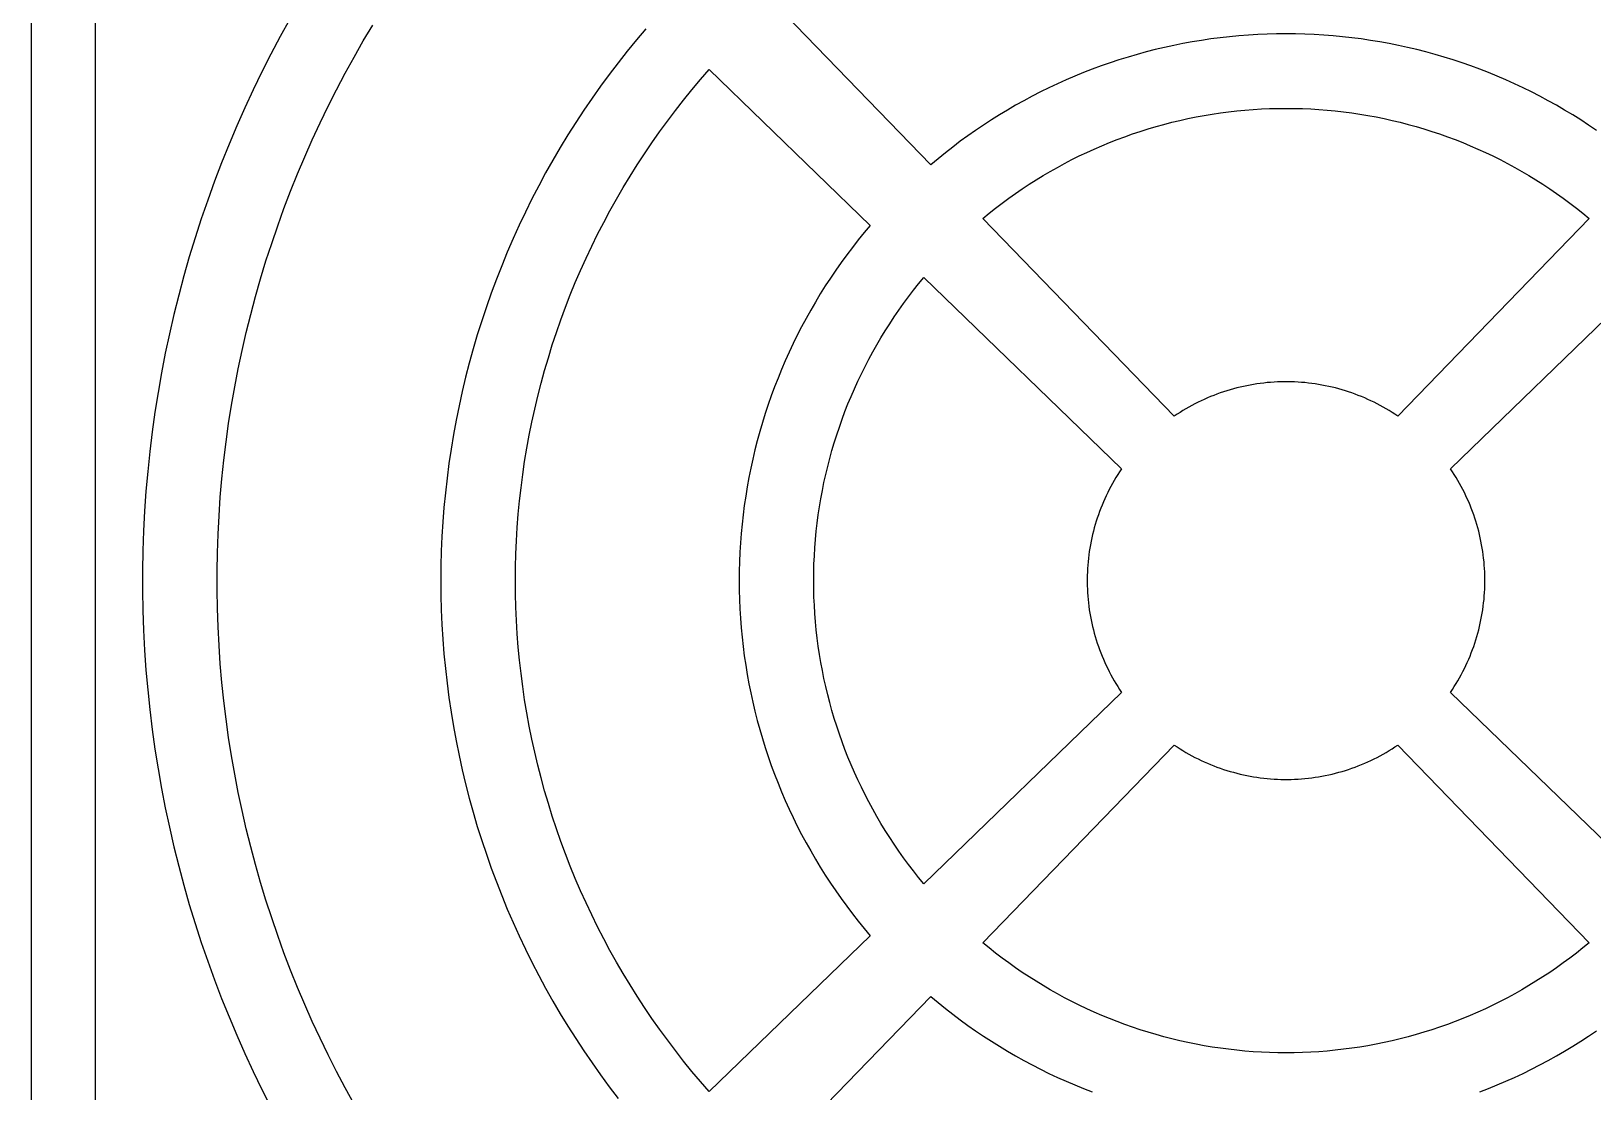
# Model space of a CAD drawing. Header units: metres. Extents: x -3 to 104, y -8 to 202.
# Drawn here: x 0 to 62.8, y 27.2 to 69.9 of the extents above; entities that cross this region are included whole.
import ezdxf

# ---------------------------------------------------------------- set-up
doc = ezdxf.new("R2010")
doc.units = ezdxf.units.M

msp = doc.modelspace()

# ---------------------------------------------------------------- linework, layer by layer
for p, q in [((0, 192.25), (0, 10)), ((2.58301, 20.7041), (2.58301, 74.7939)), ((36.1855, 64.4766), (29.915, 70.9502)), ((10.4043, 70.3398), (10.0176, 69.6387)), ((13.3584, 69.459), (13.7402, 70.0996)), ((24.7275, 69.9541), (24.3457, 69.5039)), ((49.7168, 69.7363), (49.3379, 69.7197)), ((50.0957, 69.7461), (49.7168, 69.7363)), ((50.4746, 69.749), (50.0957, 69.7461)), ((50.8545, 69.7461), (50.4746, 69.749)), ((51.2334, 69.7363), (50.8545, 69.7461)), ((51.6123, 69.7197), (51.2334, 69.7363)), ((10.0176, 69.6387), (9.64258, 68.9316)), ((12.9873, 68.8115), (13.3584, 69.459)), ((24.3457, 69.5039), (23.9727, 69.0469)), ((45.2158, 69.1113), (44.8486, 69.0176)), ((45.585, 69.1982), (45.2158, 69.1113)), ((45.9551, 69.2793), (45.585, 69.1982)), ((46.3271, 69.3545), (45.9551, 69.2793)), ((46.7002, 69.4229), (46.3271, 69.3545)), ((47.0742, 69.4844), (46.7002, 69.4229)), ((47.4502, 69.54), (47.0742, 69.4844)), ((47.8262, 69.5889), (47.4502, 69.54)), ((48.2031, 69.6318), (47.8262, 69.5889)), ((48.5811, 69.667), (48.2031, 69.6318)), ((48.959, 69.6963), (48.5811, 69.667)), ((49.3379, 69.7197), (48.959, 69.6963)), ((51.9912, 69.6963), (51.6123, 69.7197)), ((52.3691, 69.667), (51.9912, 69.6963)), ((52.7471, 69.6318), (52.3691, 69.667)), ((53.124, 69.5889), (52.7471, 69.6318)), ((53.5, 69.54), (53.124, 69.5889)), ((53.875, 69.4844), (53.5, 69.54)), ((54.25, 69.4229), (53.875, 69.4844)), ((54.623, 69.3545), (54.25, 69.4229)), ((54.9941, 69.2793), (54.623, 69.3545)), ((55.3652, 69.1982), (54.9941, 69.2793)), ((55.7344, 69.1113), (55.3652, 69.1982)), ((56.1016, 69.0176), (55.7344, 69.1113)), ((9.64258, 68.9316), (9.28027, 68.2178)), ((12.627, 68.1582), (12.9873, 68.8115)), ((23.6064, 68.584), (23.249, 68.1143)), ((23.9727, 69.0469), (23.6064, 68.584)), ((43.3955, 68.5791), (43.0381, 68.4541)), ((43.7559, 68.6982), (43.3955, 68.5791)), ((44.1182, 68.8105), (43.7559, 68.6982)), ((44.4824, 68.917), (44.1182, 68.8105)), ((44.8486, 69.0176), (44.4824, 68.917)), ((56.4678, 68.917), (56.1016, 69.0176)), ((56.832, 68.8105), (56.4678, 68.917)), ((57.1943, 68.6982), (56.832, 68.8105)), ((57.5537, 68.5791), (57.1943, 68.6982)), ((57.9121, 68.4541), (57.5537, 68.5791)), ((9.28027, 68.2178), (8.92969, 67.498)), ((12.2783, 67.498), (12.627, 68.1582)), ((23.249, 68.1143), (22.8994, 67.6387)), ((26.5781, 67.4951), (26.9219, 67.9053)), ((26.9219, 67.9053), (27.2734, 68.3086)), ((27.2734, 68.3086), (33.7471, 62.0381)), ((41.6289, 67.8916), (41.2822, 67.7363)), ((41.9775, 68.042), (41.6289, 67.8916)), ((42.3281, 68.1855), (41.9775, 68.042)), ((42.6816, 68.3223), (42.3281, 68.1855)), ((43.0381, 68.4541), (42.6816, 68.3223)), ((58.2676, 68.3223), (57.9121, 68.4541)), ((58.6221, 68.1855), (58.2676, 68.3223)), ((58.9727, 68.042), (58.6221, 68.1855)), ((59.3213, 67.8916), (58.9727, 68.042)), ((59.667, 67.7363), (59.3213, 67.8916)), ((8.92969, 67.498), (8.59277, 66.7715)), ((11.9414, 66.833), (12.2783, 67.498)), ((22.8994, 67.6387), (22.5586, 67.1572)), ((26.2402, 67.0801), (26.5781, 67.4951)), ((40.2617, 67.2344), (39.9268, 67.0557)), ((40.5986, 67.4082), (40.2617, 67.2344)), ((40.9395, 67.5752), (40.5986, 67.4082)), ((41.2822, 67.7363), (40.9395, 67.5752)), ((60.0107, 67.5752), (59.667, 67.7363)), ((60.3506, 67.4082), (60.0107, 67.5752)), ((60.6885, 67.2344), (60.3506, 67.4082)), ((61.0225, 67.0557), (60.6885, 67.2344)), ((8.59277, 66.7715), (8.26758, 66.04)), ((11.6162, 66.1611), (11.9414, 66.833)), ((22.2256, 66.6699), (21.9014, 66.1768)), ((22.5586, 67.1572), (22.2256, 66.6699)), ((25.5879, 66.2314), (25.9102, 66.6582)), ((25.9102, 66.6582), (26.2402, 67.0801)), ((39.2676, 66.6807), (38.9434, 66.4844)), ((39.5957, 66.8711), (39.2676, 66.6807)), ((39.9268, 67.0557), (39.5957, 66.8711)), ((47.835, 66.5645), (48.1631, 66.6074)), ((48.1631, 66.6074), (48.4922, 66.6455)), ((48.4922, 66.6455), (48.8213, 66.6768)), ((48.8213, 66.6768), (49.1514, 66.7031)), ((49.1514, 66.7031), (49.4824, 66.7227)), ((49.4824, 66.7227), (49.8125, 66.7373)), ((49.8125, 66.7373), (50.1436, 66.7461)), ((50.1436, 66.7461), (50.4746, 66.749)), ((50.4746, 66.749), (50.8057, 66.7461)), ((50.8057, 66.7461), (51.1367, 66.7373)), ((51.1367, 66.7373), (51.4678, 66.7227)), ((51.4678, 66.7227), (51.7979, 66.7031)), ((51.7979, 66.7031), (52.1279, 66.6768)), ((52.1279, 66.6768), (52.458, 66.6455)), ((52.458, 66.6455), (52.7871, 66.6074)), ((52.7871, 66.6074), (53.1152, 66.5645)), ((61.3545, 66.8711), (61.0225, 67.0557)), ((61.6826, 66.6807), (61.3545, 66.8711)), ((62.0068, 66.4844), (61.6826, 66.6807)), ((8.26758, 66.04), (7.95605, 65.3027)), ((11.3027, 65.4844), (11.6162, 66.1611)), ((21.9014, 66.1768), (21.5859, 65.6777)), ((25.2725, 65.7988), (25.5879, 66.2314)), ((38.3037, 66.0752), (37.9893, 65.8633)), ((38.6221, 66.2832), (38.3037, 66.0752)), ((38.9434, 66.4844), (38.6221, 66.2832)), ((44.9287, 65.9209), (45.2461, 66.0156)), ((45.2461, 66.0156), (45.5645, 66.1035)), ((45.5645, 66.1035), (45.8857, 66.1865)), ((45.8857, 66.1865), (46.207, 66.2637)), ((46.207, 66.2637), (46.5303, 66.335)), ((46.5303, 66.335), (46.8555, 66.4014)), ((46.8555, 66.4014), (47.1807, 66.4609)), ((47.1807, 66.4609), (47.5068, 66.5156)), ((47.5068, 66.5156), (47.835, 66.5645)), ((53.1152, 66.5645), (53.4424, 66.5156)), ((53.4424, 66.5156), (53.7695, 66.4609)), ((53.7695, 66.4609), (54.0947, 66.4014)), ((54.0947, 66.4014), (54.4189, 66.335)), ((54.4189, 66.335), (54.7422, 66.2637)), ((54.7422, 66.2637), (55.0645, 66.1865)), ((55.0645, 66.1865), (55.3848, 66.1035)), ((55.3848, 66.1035), (55.7041, 66.0156)), ((55.7041, 66.0156), (56.0215, 65.9209)), ((62.3281, 66.2832), (62.0068, 66.4844)), ((62.6465, 66.0752), (62.3281, 66.2832)), ((62.96, 65.8633), (62.6465, 66.0752)), ((11.001, 64.8018), (11.3027, 65.4844)), ((21.5859, 65.6777), (21.2793, 65.1738)), ((24.6641, 64.9189), (24.9639, 65.3613)), ((24.9639, 65.3613), (25.2725, 65.7988)), ((37.373, 65.4219), (37.0703, 65.1934)), ((37.6797, 65.6455), (37.373, 65.4219)), ((37.9893, 65.8633), (37.6797, 65.6455)), ((43.0615, 65.2432), (43.3682, 65.3701)), ((43.3682, 65.3701), (43.6758, 65.4912)), ((43.6758, 65.4912), (43.9863, 65.6064)), ((43.9863, 65.6064), (44.2988, 65.7168)), ((44.2988, 65.7168), (44.6123, 65.8223)), ((44.6123, 65.8223), (44.9287, 65.9209)), ((56.0215, 65.9209), (56.3379, 65.8223)), ((56.3379, 65.8223), (56.6514, 65.7168)), ((56.6514, 65.7168), (56.9639, 65.6064)), ((56.9639, 65.6064), (57.2734, 65.4912)), ((57.2734, 65.4912), (57.582, 65.3701)), ((57.582, 65.3701), (57.8877, 65.2432)), ((7.95605, 65.3027), (7.65723, 64.5605)), ((10.7109, 64.1143), (11.001, 64.8018)), ((21.2793, 65.1738), (20.9814, 64.6641)), ((24.3711, 64.4707), (24.6641, 64.9189)), ((36.4766, 64.7207), (36.1855, 64.4766)), ((36.7715, 64.96), (36.4766, 64.7207)), ((37.0703, 65.1934), (36.7715, 64.96)), ((41.8613, 64.6846), (42.1582, 64.832)), ((42.1582, 64.832), (42.457, 64.9746)), ((42.457, 64.9746), (42.7578, 65.1113)), ((42.7578, 65.1113), (43.0615, 65.2432)), ((57.8877, 65.2432), (58.1914, 65.1113)), ((58.1914, 65.1113), (58.4932, 64.9746)), ((58.4932, 64.9746), (58.792, 64.832)), ((58.792, 64.832), (59.0889, 64.6846)), ((7.65723, 64.5605), (7.37109, 63.8125)), ((10.4326, 63.4219), (10.7109, 64.1143)), ((20.6924, 64.1494), (20.4121, 63.6309)), ((20.9814, 64.6641), (20.6924, 64.1494)), ((24.0869, 64.0176), (24.3711, 64.4707)), ((40.7031, 64.043), (40.9883, 64.2109)), ((40.9883, 64.2109), (41.2764, 64.374)), ((41.2764, 64.374), (41.5674, 64.5322)), ((41.5674, 64.5322), (41.8613, 64.6846)), ((59.0889, 64.6846), (59.3818, 64.5322)), ((59.3818, 64.5322), (59.6729, 64.374)), ((59.6729, 64.374), (59.9619, 64.2109)), ((59.9619, 64.2109), (60.2471, 64.043)), ((7.37109, 63.8125), (7.09766, 63.0605)), ((20.4121, 63.6309), (20.1406, 63.1064)), ((23.541, 63.0967), (23.8096, 63.5596)), ((23.8096, 63.5596), (24.0869, 64.0176)), ((39.5918, 63.3232), (39.8652, 63.5107)), ((39.8652, 63.5107), (40.1406, 63.6934)), ((40.1406, 63.6934), (40.4209, 63.8711)), ((40.4209, 63.8711), (40.7031, 64.043)), ((60.2471, 64.043), (60.5293, 63.8711)), ((60.5293, 63.8711), (60.8086, 63.6934)), ((60.8086, 63.6934), (61.085, 63.5107)), ((61.085, 63.5107), (61.3584, 63.3232)), ((7.09766, 63.0605), (6.83789, 62.3037)), ((10.167, 62.7246), (10.4326, 63.4219)), ((20.1406, 63.1064), (19.8789, 62.5771)), ((23.2803, 62.6289), (23.541, 63.0967)), ((38.793, 62.7334), (39.0557, 62.9346)), ((39.0557, 62.9346), (39.3223, 63.1309)), ((39.3223, 63.1309), (39.5918, 63.3232)), ((61.3584, 63.3232), (61.6279, 63.1309)), ((61.6279, 63.1309), (61.8945, 62.9346)), ((61.8945, 62.9346), (62.1572, 62.7334)), ((6.83789, 62.3037), (6.5918, 61.542)), ((9.91309, 62.0234), (10.167, 62.7246)), ((19.8789, 62.5771), (19.626, 62.0439)), ((23.0273, 62.1572), (23.2803, 62.6289)), ((38.2773, 62.3174), (38.5332, 62.5273)), ((45.9795, 54.3662), (38.2773, 62.3174)), ((38.5332, 62.5273), (38.793, 62.7334)), ((62.6719, 62.3174), (54.9707, 54.3662)), ((62.1572, 62.7334), (62.416, 62.5273)), ((62.416, 62.5273), (62.6719, 62.3174)), ((9.67188, 61.3174), (9.91309, 62.0234)), ((19.626, 62.0439), (19.3828, 61.5068)), ((22.5459, 61.2012), (22.7822, 61.6816)), ((22.7822, 61.6816), (23.0273, 62.1572)), ((33.5029, 61.748), (33.2646, 61.4531)), ((33.7471, 62.0381), (33.5029, 61.748)), ((6.5918, 61.542), (6.3584, 60.7764)), ((9.44238, 60.6074), (9.67188, 61.3174)), ((19.1484, 60.9648), (18.9238, 60.4189)), ((19.3828, 61.5068), (19.1484, 60.9648)), ((22.3184, 60.7168), (22.5459, 61.2012)), ((33.0303, 61.1543), (32.8018, 60.8516)), ((33.2646, 61.4531), (33.0303, 61.1543)), ((6.3584, 60.7764), (6.1377, 60.0068)), ((9.22559, 59.8936), (9.44238, 60.6074)), ((18.9238, 60.4189), (18.709, 59.8701)), ((22.0986, 60.2295), (22.3184, 60.7168)), ((32.5791, 60.5449), (32.3613, 60.2344)), ((32.8018, 60.8516), (32.5791, 60.5449)), ((6.1377, 60.0068), (5.93164, 59.2334)), ((9.02148, 59.1758), (9.22559, 59.8936)), ((18.709, 59.8701), (18.5029, 59.3164)), ((21.6846, 59.2422), (21.8867, 59.7373)), ((21.8867, 59.7373), (22.0986, 60.2295)), ((32.1484, 59.9199), (31.9414, 59.6025)), ((32.3613, 60.2344), (32.1484, 59.9199)), ((35.4912, 59.4307), (35.6963, 59.6904)), ((35.6963, 59.6904), (35.9072, 59.9463)), ((35.9072, 59.9463), (43.8574, 52.2451)), ((57.0918, 52.2451), (65.043, 59.9463)), ((5.93164, 59.2334), (5.73828, 58.4561)), ((8.8291, 58.4541), (9.02148, 59.1758)), ((18.5029, 59.3164), (18.3076, 58.7598)), ((21.4902, 58.7432), (21.6846, 59.2422)), ((31.7393, 59.2812), (31.5439, 58.9561)), ((31.9414, 59.6025), (31.7393, 59.2812)), ((35.0928, 58.9023), (35.2891, 59.168)), ((35.2891, 59.168), (35.4912, 59.4307)), ((5.73828, 58.4561), (5.55859, 57.6758)), ((8.64941, 57.7305), (8.8291, 58.4541)), ((18.3076, 58.7598), (18.1211, 58.2002)), ((21.3047, 58.2412), (21.4902, 58.7432)), ((31.3535, 58.6279), (31.1689, 58.2969)), ((31.5439, 58.9561), (31.3535, 58.6279)), ((34.7139, 58.3594), (34.9004, 58.6318)), ((34.9004, 58.6318), (35.0928, 58.9023)), ((18.1211, 58.2002), (17.9443, 57.6367)), ((21.1279, 57.7363), (21.3047, 58.2412)), ((30.9893, 57.9629), (30.8164, 57.625)), ((31.1689, 58.2969), (30.9893, 57.9629)), ((34.1807, 57.5215), (34.3535, 57.8037)), ((34.3535, 57.8037), (34.5312, 58.083)), ((34.5312, 58.083), (34.7139, 58.3594)), ((5.55859, 57.6758), (5.39258, 56.8936)), ((8.48242, 57.0029), (8.64941, 57.7305)), ((17.9443, 57.6367), (17.7773, 57.0703)), ((20.8008, 56.7168), (20.96, 57.2285)), ((20.96, 57.2285), (21.1279, 57.7363)), ((30.6494, 57.2842), (30.4873, 56.9414)), ((30.8164, 57.625), (30.6494, 57.2842)), ((33.8496, 56.9473), (34.0127, 57.2354)), ((34.0127, 57.2354), (34.1807, 57.5215)), ((5.39258, 56.8936), (5.24121, 56.1074)), ((8.32812, 56.2734), (8.48242, 57.0029)), ((17.7773, 57.0703), (17.6211, 56.502)), ((20.6504, 56.2031), (20.8008, 56.7168)), ((30.332, 56.5957), (30.1826, 56.2471)), ((30.4873, 56.9414), (30.332, 56.5957)), ((33.54, 56.3623), (33.6924, 56.6562)), ((33.6924, 56.6562), (33.8496, 56.9473)), ((5.24121, 56.1074), (5.10254, 55.3193)), ((8.18652, 55.54), (8.32812, 56.2734)), ((17.4736, 55.9297), (17.3369, 55.3564)), ((17.6211, 56.502), (17.4736, 55.9297)), ((20.5088, 55.6875), (20.6504, 56.2031)), ((30.1826, 56.2471), (30.0391, 55.8955)), ((33.25, 55.7666), (33.3916, 56.0664)), ((33.3916, 56.0664), (33.54, 56.3623)), ((5.10254, 55.3193), (4.97754, 54.5283)), ((8.05762, 54.8057), (8.18652, 55.54)), ((17.3369, 55.3564), (17.21, 54.7793)), ((20.376, 55.1689), (20.5088, 55.6875)), ((29.9014, 55.542), (29.7705, 55.1865)), ((30.0391, 55.8955), (29.9014, 55.542)), ((32.9805, 55.1621), (33.1123, 55.4658)), ((33.1123, 55.4658), (33.25, 55.7666)), ((47.8271, 55.2979), (47.6973, 55.251)), ((47.958, 55.3428), (47.8271, 55.2979)), ((48.0898, 55.3848), (47.958, 55.3428)), ((48.2227, 55.4258), (48.0898, 55.3848)), ((48.3555, 55.4629), (48.2227, 55.4258)), ((48.4893, 55.499), (48.3555, 55.4629)), ((48.624, 55.5322), (48.4893, 55.499)), ((48.7588, 55.5625), (48.624, 55.5322)), ((48.8945, 55.5908), (48.7588, 55.5625)), ((49.0303, 55.6172), (48.8945, 55.5908)), ((49.166, 55.6416), (49.0303, 55.6172)), ((49.3027, 55.6631), (49.166, 55.6416)), ((49.4404, 55.6816), (49.3027, 55.6631)), ((49.5771, 55.6982), (49.4404, 55.6816)), ((49.7148, 55.7129), (49.5771, 55.6982)), ((49.8525, 55.7246), (49.7148, 55.7129)), ((49.9912, 55.7344), (49.8525, 55.7246)), ((50.1289, 55.7412), (49.9912, 55.7344)), ((50.2676, 55.7461), (50.1289, 55.7412)), ((50.4062, 55.749), (50.2676, 55.7461)), ((50.5439, 55.749), (50.4062, 55.749)), ((50.6826, 55.7461), (50.5439, 55.749)), ((50.8213, 55.7412), (50.6826, 55.7461)), ((50.959, 55.7344), (50.8213, 55.7412)), ((51.0967, 55.7246), (50.959, 55.7344)), ((51.2354, 55.7129), (51.0967, 55.7246)), ((51.373, 55.6982), (51.2354, 55.7129)), ((51.5098, 55.6816), (51.373, 55.6982)), ((51.6475, 55.6631), (51.5098, 55.6816)), ((51.7842, 55.6416), (51.6475, 55.6631)), ((51.9199, 55.6172), (51.7842, 55.6416)), ((52.0557, 55.5908), (51.9199, 55.6172)), ((52.1914, 55.5625), (52.0557, 55.5908)), ((52.3262, 55.5322), (52.1914, 55.5625)), ((52.4609, 55.499), (52.3262, 55.5322)), ((52.5947, 55.4629), (52.4609, 55.499)), ((52.7275, 55.4258), (52.5947, 55.4629)), ((52.8604, 55.3848), (52.7275, 55.4258)), ((52.9912, 55.3428), (52.8604, 55.3848)), ((53.123, 55.2979), (52.9912, 55.3428)), ((53.2529, 55.251), (53.123, 55.2979)), ((7.94141, 54.0684), (8.05762, 54.8057)), ((17.21, 54.7793), (17.0928, 54.2012)), ((20.1377, 54.125), (20.2529, 54.6484)), ((20.2529, 54.6484), (20.376, 55.1689)), ((29.6455, 54.8281), (29.5264, 54.4678)), ((29.7705, 55.1865), (29.6455, 54.8281)), ((32.7334, 54.5479), (32.8545, 54.8564)), ((32.8545, 54.8564), (32.9805, 55.1621)), ((46.4473, 54.6611), (46.3281, 54.5908)), ((46.5674, 54.7295), (46.4473, 54.6611)), ((46.6885, 54.7959), (46.5674, 54.7295)), ((46.8115, 54.8604), (46.6885, 54.7959)), ((46.9346, 54.9229), (46.8115, 54.8604)), ((47.0596, 54.9834), (46.9346, 54.9229)), ((47.1855, 55.041), (47.0596, 54.9834)), ((47.3115, 55.0967), (47.1855, 55.041)), ((47.4395, 55.1504), (47.3115, 55.0967)), ((47.5674, 55.2021), (47.4395, 55.1504)), ((47.6973, 55.251), (47.5674, 55.2021)), ((53.3818, 55.2021), (53.2529, 55.251)), ((53.5107, 55.1504), (53.3818, 55.2021)), ((53.6387, 55.0967), (53.5107, 55.1504)), ((53.7646, 55.041), (53.6387, 55.0967)), ((53.8906, 54.9834), (53.7646, 55.041)), ((54.0146, 54.9229), (53.8906, 54.9834)), ((54.1387, 54.8604), (54.0146, 54.9229)), ((54.2607, 54.7959), (54.1387, 54.8604)), ((54.3828, 54.7295), (54.2607, 54.7959)), ((54.5029, 54.6611), (54.3828, 54.7295)), ((54.6211, 54.5908), (54.5029, 54.6611)), ((4.97754, 54.5283), (4.86621, 53.7354)), ((7.83887, 53.3291), (7.94141, 54.0684)), ((17.0928, 54.2012), (16.9863, 53.6211)), ((20.0322, 53.6006), (20.1377, 54.125)), ((29.4131, 54.1055), (29.3066, 53.7412)), ((29.5264, 54.4678), (29.4131, 54.1055)), ((32.5068, 53.9258), (32.6172, 54.2373)), ((32.6172, 54.2373), (32.7334, 54.5479)), ((46.0947, 54.4434), (45.9795, 54.3662)), ((46.2109, 54.5176), (46.0947, 54.4434)), ((46.3281, 54.5908), (46.2109, 54.5176)), ((54.7393, 54.5176), (54.6211, 54.5908)), ((54.8555, 54.4434), (54.7393, 54.5176)), ((54.9707, 54.3662), (54.8555, 54.4434)), ((4.86621, 53.7354), (4.76855, 52.9414)), ((16.9863, 53.6211), (16.8887, 53.0391)), ((19.9355, 53.0742), (20.0322, 53.6006)), ((29.3066, 53.7412), (29.207, 53.376)), ((32.3027, 53.2959), (32.4023, 53.6113)), ((32.4023, 53.6113), (32.5068, 53.9258)), ((4.76855, 52.9414), (4.68555, 52.1445)), ((7.74805, 52.5889), (7.83887, 53.3291)), ((16.8887, 53.0391), (16.8027, 52.4551)), ((19.8486, 52.5459), (19.9355, 53.0742)), ((29.1133, 53.0078), (29.0254, 52.6387)), ((29.207, 53.376), (29.1133, 53.0078)), ((32.1201, 52.6592), (32.209, 52.9785)), ((32.209, 52.9785), (32.3027, 53.2959)), ((4.68555, 52.1445), (4.61621, 51.3477)), ((7.6709, 51.8467), (7.74805, 52.5889)), ((16.8027, 52.4551), (16.7256, 51.8701)), ((19.7705, 52.0166), (19.8486, 52.5459)), ((28.9443, 52.2686), (28.8691, 51.8965)), ((29.0254, 52.6387), (28.9443, 52.2686)), ((31.9609, 52.0166), (32.0381, 52.3389)), ((32.0381, 52.3389), (32.1201, 52.6592)), ((43.8574, 52.2451), (43.7812, 52.1299)), ((57.1689, 52.1299), (57.0918, 52.2451)), ((7.60645, 51.1035), (7.6709, 51.8467)), ((16.7256, 51.8701), (16.6592, 51.2832)), ((19.7012, 51.4863), (19.7705, 52.0166)), ((28.8008, 51.5234), (28.7393, 51.1494)), ((28.8691, 51.8965), (28.8008, 51.5234)), ((31.8232, 51.3691), (31.8887, 51.6934)), ((31.8887, 51.6934), (31.9609, 52.0166)), ((43.4277, 51.5352), (43.3633, 51.4131)), ((43.4941, 51.6562), (43.4277, 51.5352)), ((43.5625, 51.7764), (43.4941, 51.6562)), ((43.6338, 51.8955), (43.5625, 51.7764)), ((43.7061, 52.0137), (43.6338, 51.8955)), ((43.7812, 52.1299), (43.7061, 52.0137)), ((57.2441, 52.0137), (57.1689, 52.1299)), ((57.3164, 51.8955), (57.2441, 52.0137)), ((57.3867, 51.7764), (57.3164, 51.8955)), ((57.4561, 51.6562), (57.3867, 51.7764)), ((57.5225, 51.5352), (57.4561, 51.6562)), ((57.5869, 51.4131), (57.5225, 51.5352)), ((4.61621, 51.3477), (4.56055, 50.5488)), ((7.55469, 50.3594), (7.60645, 51.1035)), ((16.6592, 51.2832), (16.6025, 50.6963)), ((19.5908, 50.4219), (19.6416, 50.9541)), ((19.6416, 50.9541), (19.7012, 51.4863)), ((28.7393, 51.1494), (28.6836, 50.7744)), ((31.708, 50.7168), (31.7627, 51.043)), ((31.7627, 51.043), (31.8232, 51.3691)), ((43.127, 50.9121), (43.0732, 50.7842)), ((43.1826, 51.0391), (43.127, 50.9121)), ((43.2412, 51.1641), (43.1826, 51.0391)), ((43.3008, 51.2891), (43.2412, 51.1641)), ((43.3633, 51.4131), (43.3008, 51.2891)), ((57.6494, 51.2891), (57.5869, 51.4131)), ((57.709, 51.1641), (57.6494, 51.2891)), ((57.7676, 51.0391), (57.709, 51.1641)), ((57.8232, 50.9121), (57.7676, 51.0391)), ((57.877, 50.7842), (57.8232, 50.9121)), ((4.56055, 50.5488), (4.51855, 49.75)), ((7.51562, 49.6143), (7.55469, 50.3594)), ((16.6025, 50.6963), (16.5566, 50.1074)), ((19.5488, 49.8877), (19.5908, 50.4219)), ((28.6348, 50.3975), (28.5928, 50.0205)), ((28.6836, 50.7744), (28.6348, 50.3975)), ((31.6162, 50.0605), (31.6592, 50.3896)), ((31.6592, 50.3896), (31.708, 50.7168)), ((42.8809, 50.2656), (42.8389, 50.1338)), ((42.9258, 50.3965), (42.8809, 50.2656)), ((42.9727, 50.5264), (42.9258, 50.3965)), ((43.0215, 50.6562), (42.9727, 50.5264)), ((43.0732, 50.7842), (43.0215, 50.6562)), ((57.9277, 50.6562), (57.877, 50.7842)), ((57.9775, 50.5264), (57.9277, 50.6562)), ((58.0244, 50.3965), (57.9775, 50.5264)), ((58.0693, 50.2656), (58.0244, 50.3965)), ((58.1113, 50.1338), (58.0693, 50.2656)), ((4.51855, 49.75), (4.49023, 48.9492)), ((16.5566, 50.1074), (16.5215, 49.5186)), ((19.5166, 49.3535), (19.5488, 49.8877)), ((28.5566, 49.6436), (28.5273, 49.2646)), ((28.5928, 50.0205), (28.5566, 49.6436)), ((31.5469, 49.4023), (31.5791, 49.7324)), ((31.5791, 49.7324), (31.6162, 50.0605)), ((42.7256, 49.7344), (42.6924, 49.6006)), ((42.7607, 49.8682), (42.7256, 49.7344)), ((42.7988, 50.001), (42.7607, 49.8682)), ((42.8389, 50.1338), (42.7988, 50.001)), ((58.1514, 50.001), (58.1113, 50.1338)), ((58.1895, 49.8682), (58.1514, 50.001)), ((58.2246, 49.7344), (58.1895, 49.8682)), ((58.2578, 49.6006), (58.2246, 49.7344)), ((7.48926, 48.8682), (7.51562, 49.6143)), ((16.5215, 49.5186), (16.4951, 48.9287)), ((19.4932, 48.8193), (19.5166, 49.3535)), ((28.5273, 49.2646), (28.5049, 48.8867)), ((31.501, 48.7422), (31.5215, 49.0723)), ((31.5215, 49.0723), (31.5469, 49.4023)), ((42.583, 49.0576), (42.5615, 48.9209)), ((42.6064, 49.1943), (42.583, 49.0576)), ((42.6328, 49.3301), (42.6064, 49.1943)), ((42.6611, 49.4658), (42.6328, 49.3301)), ((42.6924, 49.6006), (42.6611, 49.4658)), ((58.2891, 49.4658), (58.2578, 49.6006)), ((58.3174, 49.3301), (58.2891, 49.4658)), ((58.3438, 49.1943), (58.3174, 49.3301)), ((58.3672, 49.0576), (58.3438, 49.1943)), ((58.3887, 48.9209), (58.3672, 49.0576)), ((4.49023, 48.9492), (4.47656, 48.1494)), ((7.47656, 48.1221), (7.48926, 48.8682)), ((16.4951, 48.9287), (16.4805, 48.3389)), ((19.4795, 48.2842), (19.4932, 48.8193)), ((28.4883, 48.5078), (28.4785, 48.1279)), ((28.5049, 48.8867), (28.4883, 48.5078)), ((31.4775, 48.0801), (31.4863, 48.4111)), ((31.4863, 48.4111), (31.501, 48.7422)), ((42.499, 48.3711), (42.4893, 48.2334)), ((42.5107, 48.5088), (42.499, 48.3711)), ((42.5254, 48.6465), (42.5107, 48.5088)), ((42.542, 48.7842), (42.5254, 48.6465)), ((42.5615, 48.9209), (42.542, 48.7842)), ((58.4082, 48.7842), (58.3887, 48.9209)), ((58.4248, 48.6465), (58.4082, 48.7842)), ((58.4385, 48.5088), (58.4248, 48.6465)), ((58.4512, 48.3711), (58.4385, 48.5088)), ((58.46, 48.2334), (58.4512, 48.3711)), ((4.47656, 48.1494), (4.47656, 47.3486)), ((7.47656, 47.376), (7.47656, 48.1221)), ((16.4805, 48.3389), (16.4746, 47.749)), ((16.4746, 47.749), (16.4805, 47.1592)), ((19.4746, 47.749), (19.4795, 48.2842)), ((19.4795, 47.2139), (19.4746, 47.749)), ((28.4785, 48.1279), (28.4746, 47.749)), ((28.4746, 47.749), (28.4785, 47.3701)), ((31.4746, 47.749), (31.4775, 48.0801)), ((31.4775, 47.418), (31.4746, 47.749)), ((42.4775, 47.957), (42.4756, 47.8184)), ((42.4756, 47.8184), (42.4756, 47.6797)), ((42.4824, 48.0947), (42.4775, 47.957)), ((42.4893, 48.2334), (42.4824, 48.0947)), ((58.4678, 48.0947), (58.46, 48.2334)), ((58.4727, 47.957), (58.4678, 48.0947)), ((58.4746, 47.8184), (58.4727, 47.957)), ((58.4746, 47.6797), (58.4746, 47.8184)), ((4.47656, 47.3486), (4.49023, 46.5488)), ((7.48926, 46.6299), (7.47656, 47.376)), ((16.4805, 47.1592), (16.4951, 46.5693)), ((19.4932, 46.6787), (19.4795, 47.2139)), ((28.4785, 47.3701), (28.4883, 46.9902)), ((31.4863, 47.0869), (31.4775, 47.418)), ((42.4756, 47.6797), (42.4775, 47.541)), ((42.4775, 47.541), (42.4824, 47.4033)), ((42.4824, 47.4033), (42.4893, 47.2646)), ((42.4893, 47.2646), (42.499, 47.127)), ((42.499, 47.127), (42.5107, 46.9893)), ((58.4385, 46.9893), (58.4512, 47.127)), ((58.4512, 47.127), (58.46, 47.2646)), ((58.46, 47.2646), (58.4678, 47.4033)), ((58.4678, 47.4033), (58.4727, 47.541)), ((58.4727, 47.541), (58.4746, 47.6797)), ((4.49023, 46.5488), (4.51855, 45.748)), ((7.51562, 45.8838), (7.48926, 46.6299)), ((16.4951, 46.5693), (16.5215, 45.9795)), ((19.5166, 46.1445), (19.4932, 46.6787)), ((28.4883, 46.9902), (28.5049, 46.6113)), ((28.5049, 46.6113), (28.5273, 46.2324)), ((31.501, 46.7559), (31.4863, 47.0869)), ((31.5215, 46.4258), (31.501, 46.7559)), ((42.5107, 46.9893), (42.5254, 46.8516)), ((42.5254, 46.8516), (42.542, 46.7139)), ((42.542, 46.7139), (42.5615, 46.5771)), ((42.5615, 46.5771), (42.583, 46.4404)), ((58.3672, 46.4404), (58.3887, 46.5771)), ((58.3887, 46.5771), (58.4082, 46.7139)), ((58.4082, 46.7139), (58.4248, 46.8516)), ((58.4248, 46.8516), (58.4385, 46.9893)), ((7.55469, 45.1387), (7.51562, 45.8838)), ((16.5215, 45.9795), (16.5566, 45.3906)), ((19.5488, 45.6104), (19.5166, 46.1445)), ((28.5273, 46.2324), (28.5566, 45.8545)), ((28.5566, 45.8545), (28.5928, 45.4775)), ((31.5469, 46.0957), (31.5215, 46.4258)), ((31.5791, 45.7656), (31.5469, 46.0957)), ((42.583, 46.4404), (42.6064, 46.3037)), ((42.6064, 46.3037), (42.6328, 46.168)), ((42.6328, 46.168), (42.6611, 46.0322)), ((42.6611, 46.0322), (42.6924, 45.8975)), ((42.6924, 45.8975), (42.7256, 45.7637)), ((58.2246, 45.7637), (58.2578, 45.8975)), ((58.2578, 45.8975), (58.2891, 46.0322)), ((58.2891, 46.0322), (58.3174, 46.168)), ((58.3174, 46.168), (58.3438, 46.3037)), ((58.3438, 46.3037), (58.3672, 46.4404)), ((4.51855, 45.748), (4.56055, 44.9492)), ((16.5566, 45.3906), (16.6025, 44.8018)), ((19.5908, 45.0762), (19.5488, 45.6104)), ((28.5928, 45.4775), (28.6348, 45.1006)), ((31.6162, 45.4375), (31.5791, 45.7656)), ((31.6592, 45.1084), (31.6162, 45.4375)), ((42.7256, 45.7637), (42.7607, 45.6299)), ((42.7607, 45.6299), (42.7988, 45.4961)), ((42.7988, 45.4961), (42.8389, 45.3643)), ((42.8389, 45.3643), (42.8809, 45.2324)), ((42.8809, 45.2324), (42.9258, 45.1016)), ((58.0244, 45.1016), (58.0693, 45.2324)), ((58.0693, 45.2324), (58.1113, 45.3643)), ((58.1113, 45.3643), (58.1514, 45.4961)), ((58.1514, 45.4961), (58.1895, 45.6299)), ((58.1895, 45.6299), (58.2246, 45.7637)), ((4.56055, 44.9492), (4.61621, 44.1504)), ((7.60645, 44.3945), (7.55469, 45.1387)), ((16.6025, 44.8018), (16.6592, 44.2148)), ((19.6416, 44.5439), (19.5908, 45.0762)), ((28.6348, 45.1006), (28.6836, 44.7236)), ((28.6836, 44.7236), (28.7393, 44.3486)), ((31.708, 44.7812), (31.6592, 45.1084)), ((31.7627, 44.4551), (31.708, 44.7812)), ((42.9258, 45.1016), (42.9727, 44.9717)), ((42.9727, 44.9717), (43.0215, 44.8418)), ((43.0215, 44.8418), (43.0732, 44.7129)), ((43.0732, 44.7129), (43.127, 44.5859)), ((57.8232, 44.5859), (57.877, 44.7129)), ((57.877, 44.7129), (57.9277, 44.8418)), ((57.9277, 44.8418), (57.9775, 44.9717)), ((57.9775, 44.9717), (58.0244, 45.1016)), ((4.61621, 44.1504), (4.68555, 43.3535)), ((7.6709, 43.6514), (7.60645, 44.3945)), ((16.6592, 44.2148), (16.7256, 43.6279)), ((19.7012, 44.0117), (19.6416, 44.5439)), ((19.7705, 43.4814), (19.7012, 44.0117)), ((28.7393, 44.3486), (28.8008, 43.9746)), ((28.8008, 43.9746), (28.8691, 43.6016)), ((31.8232, 44.1289), (31.7627, 44.4551)), ((31.8887, 43.8047), (31.8232, 44.1289)), ((43.127, 44.5859), (43.1826, 44.459)), ((43.1826, 44.459), (43.2412, 44.334)), ((43.2412, 44.334), (43.3008, 44.209)), ((43.3008, 44.209), (43.3633, 44.085)), ((43.3633, 44.085), (43.4277, 43.9629)), ((57.5225, 43.9629), (57.5869, 44.085)), ((57.5869, 44.085), (57.6494, 44.209)), ((57.6494, 44.209), (57.709, 44.334)), ((57.709, 44.334), (57.7676, 44.459)), ((57.7676, 44.459), (57.8232, 44.5859)), ((4.68555, 43.3535), (4.76855, 42.5566)), ((7.74805, 42.9092), (7.6709, 43.6514)), ((16.7256, 43.6279), (16.8027, 43.043)), ((19.8486, 42.9512), (19.7705, 43.4814)), ((28.8691, 43.6016), (28.9443, 43.2295)), ((31.9609, 43.4814), (31.8887, 43.8047)), ((32.0381, 43.1592), (31.9609, 43.4814)), ((43.4277, 43.9629), (43.4941, 43.8418)), ((43.4941, 43.8418), (43.5625, 43.7217)), ((43.5625, 43.7217), (43.6338, 43.6025)), ((43.6338, 43.6025), (43.7061, 43.4844)), ((43.7061, 43.4844), (43.7812, 43.3682)), ((43.7812, 43.3682), (43.8574, 43.2529)), ((57.0918, 43.2529), (57.1689, 43.3682)), ((57.1689, 43.3682), (57.2441, 43.4844)), ((57.2441, 43.4844), (57.3164, 43.6025)), ((57.3164, 43.6025), (57.3867, 43.7217)), ((57.3867, 43.7217), (57.4561, 43.8418)), ((57.4561, 43.8418), (57.5225, 43.9629)), ((7.83887, 42.1689), (7.74805, 42.9092)), ((16.8027, 43.043), (16.8887, 42.459)), ((19.9355, 42.4238), (19.8486, 42.9512)), ((28.9443, 43.2295), (29.0254, 42.8584)), ((29.0254, 42.8584), (29.1133, 42.4902)), ((32.1201, 42.8389), (32.0381, 43.1592)), ((32.209, 42.5195), (32.1201, 42.8389)), ((43.8574, 43.2529), (35.9072, 35.5518)), ((65.043, 35.5518), (57.0918, 43.2529)), ((4.76855, 42.5566), (4.86621, 41.7627)), ((7.94141, 41.4297), (7.83887, 42.1689)), ((16.8887, 42.459), (16.9863, 41.877)), ((20.0322, 41.8975), (19.9355, 42.4238)), ((29.1133, 42.4902), (29.207, 42.1221)), ((29.207, 42.1221), (29.3066, 41.7568)), ((32.3027, 42.2021), (32.209, 42.5195)), ((32.4023, 41.8867), (32.3027, 42.2021)), ((4.86621, 41.7627), (4.97754, 40.9697)), ((16.9863, 41.877), (17.0928, 41.2969)), ((20.1377, 41.3721), (20.0322, 41.8975)), ((29.3066, 41.7568), (29.4131, 41.3926)), ((32.5068, 41.5723), (32.4023, 41.8867)), ((32.6172, 41.2607), (32.5068, 41.5723)), ((4.97754, 40.9697), (5.10254, 40.1787)), ((8.05762, 40.6924), (7.94141, 41.4297)), ((17.0928, 41.2969), (17.21, 40.7178)), ((20.2529, 40.8496), (20.1377, 41.3721)), ((20.376, 40.3291), (20.2529, 40.8496)), ((29.4131, 41.3926), (29.5264, 41.0303)), ((29.5264, 41.0303), (29.6455, 40.6699)), ((32.7334, 40.9502), (32.6172, 41.2607)), ((32.8545, 40.6416), (32.7334, 40.9502)), ((38.2773, 33.1807), (45.9795, 41.1318)), ((45.9795, 41.1318), (46.0947, 41.0547)), ((46.0947, 41.0547), (46.2109, 40.9805)), ((46.2109, 40.9805), (46.3281, 40.9072)), ((46.3281, 40.9072), (46.4473, 40.8369)), ((46.4473, 40.8369), (46.5674, 40.7686)), ((54.3828, 40.7686), (54.5029, 40.8369)), ((54.5029, 40.8369), (54.6211, 40.9072)), ((54.6211, 40.9072), (54.7393, 40.9805)), ((54.7393, 40.9805), (54.8555, 41.0547)), ((54.8555, 41.0547), (54.9707, 41.1318)), ((54.9707, 41.1318), (62.6719, 33.1807)), ((8.18652, 39.958), (8.05762, 40.6924)), ((17.21, 40.7178), (17.3369, 40.1416)), ((20.5088, 39.8105), (20.376, 40.3291)), ((29.6455, 40.6699), (29.7705, 40.3115)), ((29.7705, 40.3115), (29.9014, 39.9561)), ((32.9805, 40.3359), (32.8545, 40.6416)), ((33.1123, 40.0322), (32.9805, 40.3359)), ((46.5674, 40.7686), (46.6885, 40.7012)), ((46.6885, 40.7012), (46.8115, 40.6367)), ((46.8115, 40.6367), (46.9346, 40.5752)), ((46.9346, 40.5752), (47.0596, 40.5146)), ((47.0596, 40.5146), (47.1855, 40.457)), ((47.1855, 40.457), (47.3115, 40.4014)), ((47.3115, 40.4014), (47.4395, 40.3477)), ((47.4395, 40.3477), (47.5674, 40.2959)), ((47.5674, 40.2959), (47.6973, 40.2471)), ((47.6973, 40.2471), (47.8271, 40.2002)), ((53.123, 40.2002), (53.2529, 40.2471)), ((53.2529, 40.2471), (53.3818, 40.2959)), ((53.3818, 40.2959), (53.5107, 40.3477)), ((53.5107, 40.3477), (53.6387, 40.4014)), ((53.6387, 40.4014), (53.7646, 40.457)), ((53.7646, 40.457), (53.8906, 40.5146)), ((53.8906, 40.5146), (54.0146, 40.5752)), ((54.0146, 40.5752), (54.1387, 40.6367)), ((54.1387, 40.6367), (54.2607, 40.7012)), ((54.2607, 40.7012), (54.3828, 40.7686)), ((5.10254, 40.1787), (5.24121, 39.3906)), ((8.32812, 39.2246), (8.18652, 39.958)), ((17.3369, 40.1416), (17.4736, 39.5684)), ((20.6504, 39.2939), (20.5088, 39.8105)), ((29.9014, 39.9561), (30.0391, 39.6025)), ((30.0391, 39.6025), (30.1826, 39.251)), ((33.25, 39.7305), (33.1123, 40.0322)), ((33.3916, 39.4316), (33.25, 39.7305)), ((47.8271, 40.2002), (47.958, 40.1553)), ((47.958, 40.1553), (48.0898, 40.1123)), ((48.0898, 40.1123), (48.2227, 40.0723)), ((48.2227, 40.0723), (48.3555, 40.0352)), ((48.3555, 40.0352), (48.4893, 39.999)), ((48.4893, 39.999), (48.624, 39.9658)), ((48.624, 39.9658), (48.7588, 39.9355)), ((48.7588, 39.9355), (48.8945, 39.9072)), ((48.8945, 39.9072), (49.0303, 39.8809)), ((49.0303, 39.8809), (49.166, 39.8564)), ((49.166, 39.8564), (49.3027, 39.835)), ((49.3027, 39.835), (49.4404, 39.8164)), ((49.4404, 39.8164), (49.5771, 39.7998)), ((49.5771, 39.7998), (49.7148, 39.7852)), ((49.7148, 39.7852), (49.8525, 39.7734)), ((49.8525, 39.7734), (49.9912, 39.7637)), ((49.9912, 39.7637), (50.1289, 39.7568)), ((50.1289, 39.7568), (50.2676, 39.752)), ((50.2676, 39.752), (50.4062, 39.749)), ((50.4062, 39.749), (50.5439, 39.749)), ((50.5439, 39.749), (50.6826, 39.752)), ((50.6826, 39.752), (50.8213, 39.7568)), ((50.8213, 39.7568), (50.959, 39.7637)), ((50.959, 39.7637), (51.0967, 39.7734)), ((51.0967, 39.7734), (51.2354, 39.7852)), ((51.2354, 39.7852), (51.373, 39.7998)), ((51.373, 39.7998), (51.5098, 39.8164)), ((51.5098, 39.8164), (51.6475, 39.835)), ((51.6475, 39.835), (51.7842, 39.8564)), ((51.7842, 39.8564), (51.9199, 39.8809)), ((51.9199, 39.8809), (52.0557, 39.9072)), ((52.0557, 39.9072), (52.1914, 39.9355)), ((52.1914, 39.9355), (52.3262, 39.9658)), ((52.3262, 39.9658), (52.4609, 39.999)), ((52.4609, 39.999), (52.5947, 40.0352)), ((52.5947, 40.0352), (52.7275, 40.0723)), ((52.7275, 40.0723), (52.8604, 40.1123)), ((52.8604, 40.1123), (52.9912, 40.1553)), ((52.9912, 40.1553), (53.123, 40.2002)), ((5.24121, 39.3906), (5.39258, 38.6045)), ((8.48242, 38.4951), (8.32812, 39.2246)), ((17.4736, 39.5684), (17.6211, 38.9961)), ((17.6211, 38.9961), (17.7773, 38.4277)), ((20.8008, 38.7812), (20.6504, 39.2939)), ((30.1826, 39.251), (30.332, 38.9023)), ((33.54, 39.1357), (33.3916, 39.4316)), ((33.6924, 38.8418), (33.54, 39.1357)), ((5.39258, 38.6045), (5.55859, 37.8223)), ((8.64941, 37.7676), (8.48242, 38.4951)), ((17.7773, 38.4277), (17.9443, 37.8613)), ((20.96, 38.2695), (20.8008, 38.7812)), ((30.332, 38.9023), (30.4873, 38.5566)), ((30.4873, 38.5566), (30.6494, 38.2139)), ((33.8496, 38.5508), (33.6924, 38.8418)), ((34.0127, 38.2627), (33.8496, 38.5508)), ((5.55859, 37.8223), (5.73828, 37.042)), ((8.8291, 37.0439), (8.64941, 37.7676)), ((17.9443, 37.8613), (18.1211, 37.2979)), ((21.1279, 37.7617), (20.96, 38.2695)), ((21.3047, 37.2568), (21.1279, 37.7617)), ((30.6494, 38.2139), (30.8164, 37.873)), ((30.8164, 37.873), (30.9893, 37.5352)), ((34.1807, 37.9766), (34.0127, 38.2627)), ((34.3535, 37.6943), (34.1807, 37.9766)), ((34.5312, 37.415), (34.3535, 37.6943)), ((18.1211, 37.2979), (18.3076, 36.7383)), ((21.4902, 36.7549), (21.3047, 37.2568)), ((30.9893, 37.5352), (31.1689, 37.2012)), ((31.1689, 37.2012), (31.3535, 36.8701)), ((34.7139, 37.1387), (34.5312, 37.415)), ((34.9004, 36.8662), (34.7139, 37.1387)), ((5.73828, 37.042), (5.93164, 36.2646)), ((9.02148, 36.3223), (8.8291, 37.0439)), ((18.3076, 36.7383), (18.5029, 36.1816)), ((21.6846, 36.2559), (21.4902, 36.7549)), ((31.3535, 36.8701), (31.5439, 36.542)), ((31.5439, 36.542), (31.7393, 36.2168)), ((35.0928, 36.5957), (34.9004, 36.8662)), ((35.2891, 36.3301), (35.0928, 36.5957)), ((5.93164, 36.2646), (6.1377, 35.4912)), ((9.22559, 35.6045), (9.02148, 36.3223)), ((18.5029, 36.1816), (18.709, 35.6279)), ((21.8867, 35.7607), (21.6846, 36.2559)), ((31.7393, 36.2168), (31.9414, 35.8955)), ((31.9414, 35.8955), (32.1484, 35.5781)), ((35.4912, 36.0664), (35.2891, 36.3301)), ((35.6963, 35.8076), (35.4912, 36.0664)), ((35.9072, 35.5518), (35.6963, 35.8076)), ((6.1377, 35.4912), (6.3584, 34.7217)), ((9.44238, 34.8906), (9.22559, 35.6045)), ((18.709, 35.6279), (18.9238, 35.0791)), ((22.0986, 35.2686), (21.8867, 35.7607)), ((22.3184, 34.7803), (22.0986, 35.2686)), ((32.1484, 35.5781), (32.3613, 35.2637)), ((32.3613, 35.2637), (32.5791, 34.9531)), ((6.3584, 34.7217), (6.5918, 33.9561)), ((9.67188, 34.1807), (9.44238, 34.8906)), ((18.9238, 35.0791), (19.1484, 34.5332)), ((22.5459, 34.2969), (22.3184, 34.7803)), ((32.5791, 34.9531), (32.8018, 34.6465)), ((32.8018, 34.6465), (33.0303, 34.3438)), ((6.5918, 33.9561), (6.83789, 33.1943)), ((9.91309, 33.4746), (9.67188, 34.1807)), ((19.1484, 34.5332), (19.3828, 33.9912)), ((19.3828, 33.9912), (19.626, 33.4541)), ((22.7822, 33.8164), (22.5459, 34.2969)), ((33.0303, 34.3438), (33.2646, 34.0449)), ((33.2646, 34.0449), (33.5029, 33.75)), ((10.167, 32.7734), (9.91309, 33.4746)), ((19.626, 33.4541), (19.8789, 32.9209)), ((23.0273, 33.3408), (22.7822, 33.8164)), ((23.2803, 32.8691), (23.0273, 33.3408)), ((33.7471, 33.46), (27.2734, 27.1895)), ((33.5029, 33.75), (33.7471, 33.46)), ((6.83789, 33.1943), (7.09766, 32.4375)), ((10.4326, 32.0762), (10.167, 32.7734)), ((19.8789, 32.9209), (20.1406, 32.3916)), ((23.541, 32.4014), (23.2803, 32.8691)), ((38.5332, 32.9707), (38.2773, 33.1807)), ((38.793, 32.7646), (38.5332, 32.9707)), ((39.0557, 32.5635), (38.793, 32.7646)), ((62.1572, 32.7646), (61.8945, 32.5635)), ((62.416, 32.9707), (62.1572, 32.7646)), ((62.6719, 33.1807), (62.416, 32.9707)), ((7.09766, 32.4375), (7.37109, 31.6855)), ((10.7109, 31.3838), (10.4326, 32.0762)), ((20.1406, 32.3916), (20.4121, 31.8672)), ((23.8096, 31.9385), (23.541, 32.4014)), ((39.3223, 32.3672), (39.0557, 32.5635)), ((39.5918, 32.1748), (39.3223, 32.3672)), ((39.8652, 31.9873), (39.5918, 32.1748)), ((61.3584, 32.1748), (61.085, 31.9873)), ((61.6279, 32.3672), (61.3584, 32.1748)), ((61.8945, 32.5635), (61.6279, 32.3672)), ((7.37109, 31.6855), (7.65723, 30.9375)), ((20.4121, 31.8672), (20.6924, 31.3477)), ((24.0869, 31.4805), (23.8096, 31.9385)), ((24.3711, 31.0273), (24.0869, 31.4805)), ((40.1406, 31.8047), (39.8652, 31.9873)), ((40.4209, 31.627), (40.1406, 31.8047)), ((40.7031, 31.4551), (40.4209, 31.627)), ((40.9883, 31.2871), (40.7031, 31.4551)), ((60.2471, 31.4551), (59.9619, 31.2871)), ((60.5293, 31.627), (60.2471, 31.4551)), ((60.8086, 31.8047), (60.5293, 31.627)), ((61.085, 31.9873), (60.8086, 31.8047)), ((7.65723, 30.9375), (7.95605, 30.1953)), ((11.001, 30.6963), (10.7109, 31.3838)), ((20.6924, 31.3477), (20.9814, 30.834)), ((20.9814, 30.834), (21.2793, 30.3242)), ((24.6641, 30.5791), (24.3711, 31.0273)), ((29.915, 24.5479), (36.1855, 31.0215)), ((36.1855, 31.0215), (36.4766, 30.7773)), ((41.2764, 31.124), (40.9883, 31.2871)), ((41.5674, 30.9658), (41.2764, 31.124)), ((41.8613, 30.8135), (41.5674, 30.9658)), ((42.1582, 30.666), (41.8613, 30.8135)), ((59.0889, 30.8135), (58.792, 30.666)), ((59.3818, 30.9658), (59.0889, 30.8135)), ((59.6729, 31.124), (59.3818, 30.9658)), ((59.9619, 31.2871), (59.6729, 31.124)), ((7.95605, 30.1953), (8.26758, 29.458)), ((11.3027, 30.0137), (11.001, 30.6963)), ((21.2793, 30.3242), (21.5859, 29.8203)), ((24.9639, 30.1367), (24.6641, 30.5791)), ((36.4766, 30.7773), (36.7715, 30.5381)), ((36.7715, 30.5381), (37.0703, 30.3047)), ((37.0703, 30.3047), (37.373, 30.0762)), ((42.457, 30.5234), (42.1582, 30.666)), ((42.7578, 30.3867), (42.457, 30.5234)), ((43.0615, 30.2549), (42.7578, 30.3867)), ((43.3682, 30.1279), (43.0615, 30.2549)), ((57.8877, 30.2549), (57.582, 30.1279)), ((58.1914, 30.3867), (57.8877, 30.2549)), ((58.4932, 30.5234), (58.1914, 30.3867)), ((58.792, 30.666), (58.4932, 30.5234)), ((11.6162, 29.3369), (11.3027, 30.0137)), ((21.5859, 29.8203), (21.9014, 29.3213)), ((25.2725, 29.6982), (24.9639, 30.1367)), ((25.5879, 29.2666), (25.2725, 29.6982)), ((37.373, 30.0762), (37.6797, 29.8525)), ((37.6797, 29.8525), (37.9893, 29.6348)), ((37.9893, 29.6348), (38.3037, 29.4229)), ((43.6758, 30.0068), (43.3682, 30.1279)), ((43.9863, 29.8916), (43.6758, 30.0068)), ((44.2988, 29.7812), (43.9863, 29.8916)), ((44.6123, 29.6758), (44.2988, 29.7812)), ((44.9287, 29.5762), (44.6123, 29.6758)), ((45.2461, 29.4824), (44.9287, 29.5762)), ((56.0215, 29.5762), (55.7041, 29.4824)), ((56.3379, 29.6758), (56.0215, 29.5762)), ((56.6514, 29.7812), (56.3379, 29.6758)), ((56.9639, 29.8916), (56.6514, 29.7812)), ((57.2734, 30.0068), (56.9639, 29.8916)), ((57.582, 30.1279), (57.2734, 30.0068)), ((62.6465, 29.4229), (62.96, 29.6348)), ((8.26758, 29.458), (8.59277, 28.7266)), ((11.9414, 28.665), (11.6162, 29.3369)), ((21.9014, 29.3213), (22.2256, 28.8281)), ((25.9102, 28.8398), (25.5879, 29.2666)), ((38.3037, 29.4229), (38.6221, 29.2148)), ((38.6221, 29.2148), (38.9434, 29.0137)), ((38.9434, 29.0137), (39.2676, 28.8174)), ((45.5645, 29.3945), (45.2461, 29.4824)), ((45.8857, 29.3115), (45.5645, 29.3945)), ((46.207, 29.2344), (45.8857, 29.3115)), ((46.5303, 29.1631), (46.207, 29.2344)), ((46.8555, 29.0967), (46.5303, 29.1631)), ((47.1807, 29.0371), (46.8555, 29.0967)), ((47.5068, 28.9824), (47.1807, 29.0371)), ((47.835, 28.9336), (47.5068, 28.9824)), ((48.1631, 28.8906), (47.835, 28.9336)), ((53.1152, 28.9336), (52.7871, 28.8906)), ((53.4424, 28.9824), (53.1152, 28.9336)), ((53.7695, 29.0371), (53.4424, 28.9824)), ((54.0947, 29.0967), (53.7695, 29.0371)), ((54.4189, 29.1631), (54.0947, 29.0967)), ((54.7422, 29.2344), (54.4189, 29.1631)), ((55.0645, 29.3115), (54.7422, 29.2344)), ((55.3848, 29.3945), (55.0645, 29.3115)), ((55.7041, 29.4824), (55.3848, 29.3945)), ((61.6826, 28.8174), (62.0068, 29.0137)), ((62.0068, 29.0137), (62.3281, 29.2148)), ((62.3281, 29.2148), (62.6465, 29.4229)), ((8.59277, 28.7266), (8.92969, 28)), ((12.2783, 28), (11.9414, 28.665)), ((22.2256, 28.8281), (22.5586, 28.3408)), ((22.5586, 28.3408), (22.8994, 27.8594)), ((26.2402, 28.418), (25.9102, 28.8398)), ((26.5781, 28.0029), (26.2402, 28.418)), ((39.2676, 28.8174), (39.5957, 28.627)), ((39.5957, 28.627), (39.9268, 28.4424)), ((39.9268, 28.4424), (40.2617, 28.2637)), ((48.4922, 28.8525), (48.1631, 28.8906)), ((48.8213, 28.8213), (48.4922, 28.8525)), ((49.1514, 28.7949), (48.8213, 28.8213)), ((49.4824, 28.7754), (49.1514, 28.7949)), ((49.8125, 28.7607), (49.4824, 28.7754)), ((50.1436, 28.752), (49.8125, 28.7607)), ((50.4746, 28.749), (50.1436, 28.752)), ((50.8057, 28.752), (50.4746, 28.749)), ((51.1367, 28.7607), (50.8057, 28.752)), ((51.4678, 28.7754), (51.1367, 28.7607)), ((51.7979, 28.7949), (51.4678, 28.7754)), ((52.1279, 28.8213), (51.7979, 28.7949)), ((52.458, 28.8525), (52.1279, 28.8213)), ((52.7871, 28.8906), (52.458, 28.8525)), ((60.6885, 28.2637), (61.0225, 28.4424)), ((61.0225, 28.4424), (61.3545, 28.627)), ((61.3545, 28.627), (61.6826, 28.8174)), ((8.92969, 28), (9.28027, 27.2803)), ((12.627, 27.3398), (12.2783, 28)), ((22.8994, 27.8594), (23.249, 27.3838)), ((26.9219, 27.5928), (26.5781, 28.0029)), ((40.2617, 28.2637), (40.5986, 28.0898)), ((40.5986, 28.0898), (40.9395, 27.9229)), ((40.9395, 27.9229), (41.2822, 27.7617)), ((41.2822, 27.7617), (41.6289, 27.6055)), ((59.3213, 27.6055), (59.667, 27.7617)), ((59.667, 27.7617), (60.0107, 27.9229)), ((60.0107, 27.9229), (60.3506, 28.0898)), ((60.3506, 28.0898), (60.6885, 28.2637)), ((9.28027, 27.2803), (9.64258, 26.5664)), ((12.9873, 26.6865), (12.627, 27.3398)), ((23.249, 27.3838), (23.6064, 26.9141)), ((27.2734, 27.1895), (26.9219, 27.5928)), ((41.6289, 27.6055), (41.9775, 27.4561)), ((41.9775, 27.4561), (42.3281, 27.3125)), ((42.3281, 27.3125), (42.6816, 27.1758)), ((58.2676, 27.1758), (58.6221, 27.3125)), ((58.6221, 27.3125), (58.9727, 27.4561)), ((58.9727, 27.4561), (59.3213, 27.6055))]:
    msp.add_line(p, q)

doc.saveas('drawing.dxf')
